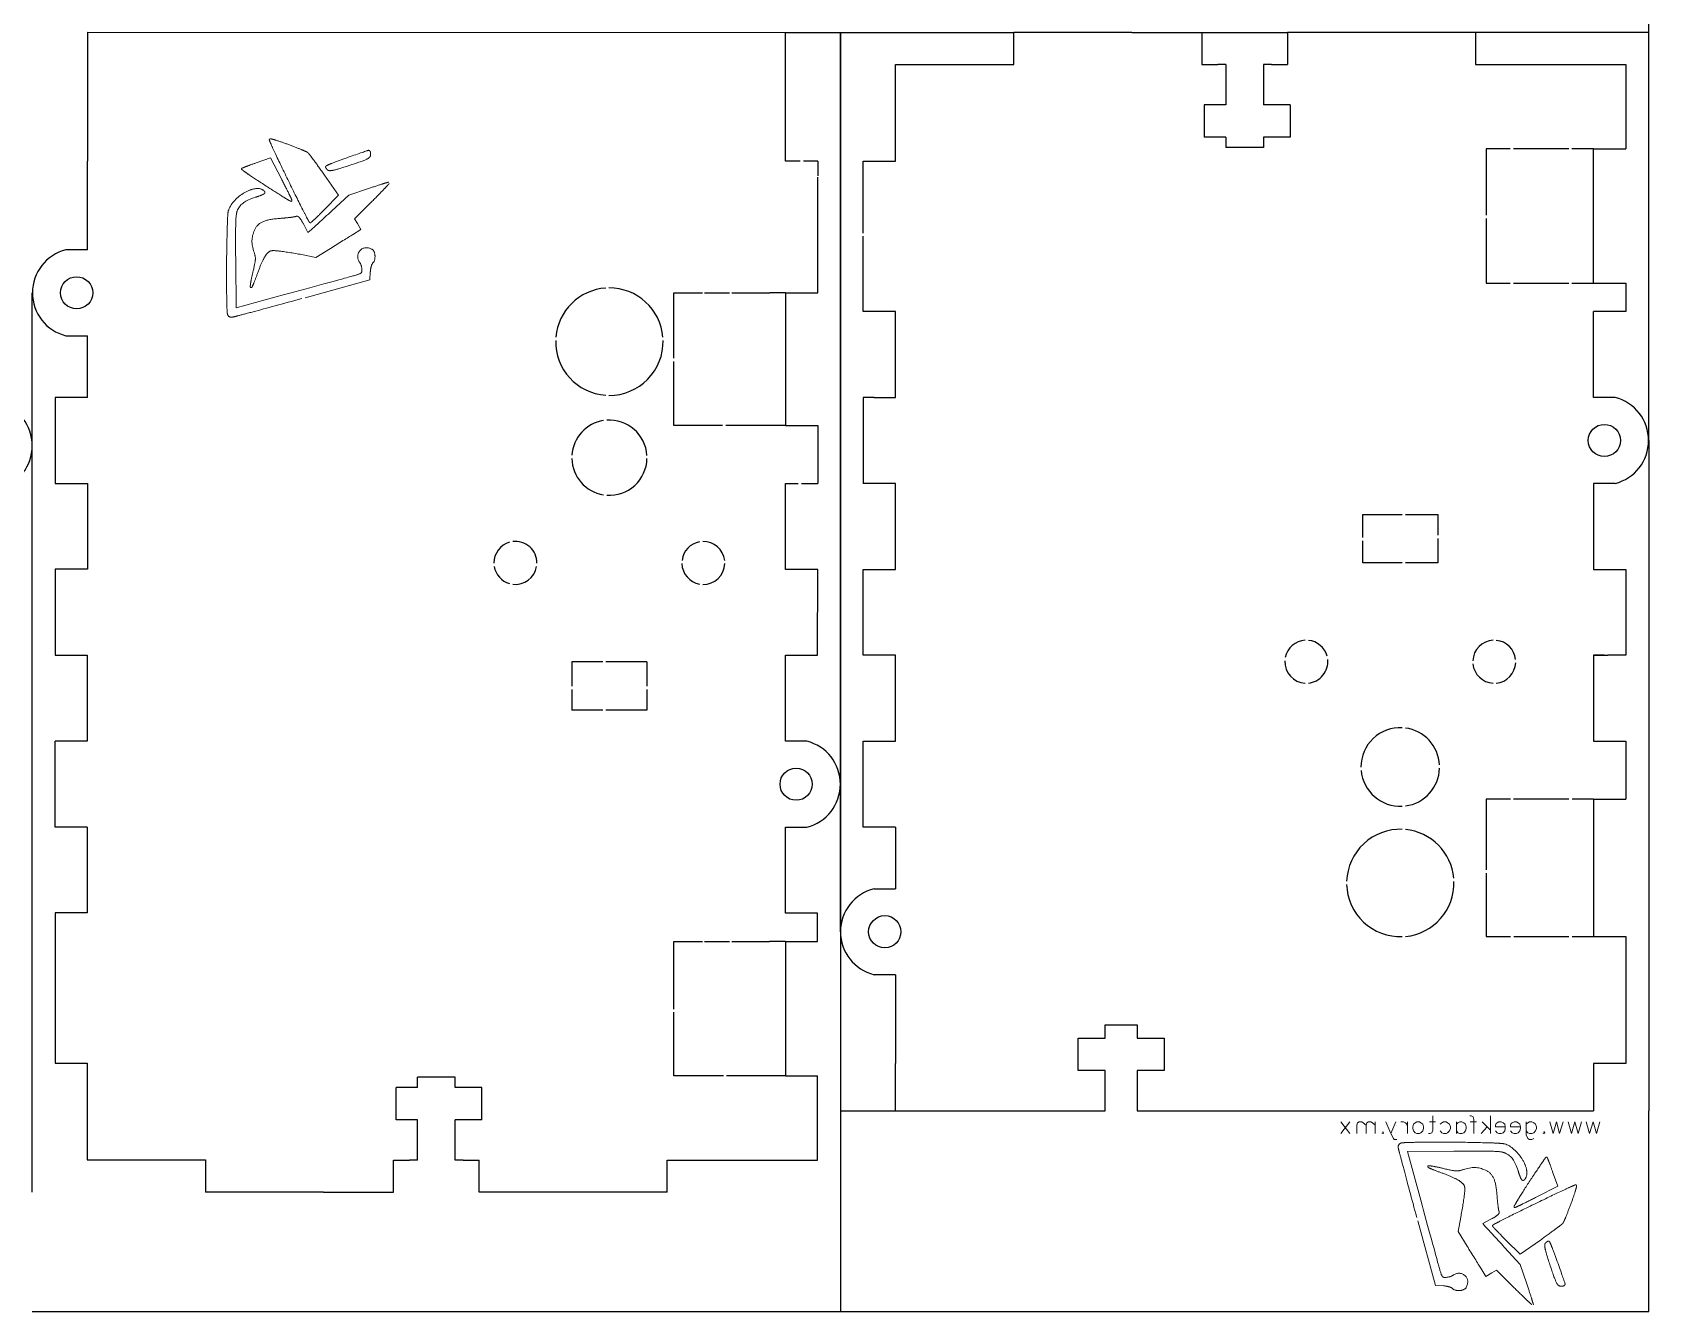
# Model space of a CAD drawing. Header units: centimetres. Extents: x 2205.7 to 2236.7, y 1451.5 to 1478.8.
# Drawn here: x 2221.62 to 2236.67, y 1451.47 to 1463.39 of the extents above; entities that cross this region are included whole.
import ezdxf

# ---------------------------------------------------------------- set-up
doc = ezdxf.new("R2010")
doc.units = ezdxf.units.CM
doc.linetypes.add('PHANTOM2', pattern=[1.25, 0.625, -0.125, 0.125, -0.125, 0.125, -0.125])
doc.layers.add('grabado-tenue', color=43, linetype='PHANTOM2', lineweight=0, true_color=0xc8b188)

msp = doc.modelspace()

# ---------------------------------------------------------------- linework, layer by layer
for p, q in [((2236.672, 1463.385), (2236.672, 1478.786)), ((2222.135, 1463.386), (2228.635, 1463.385)), ((2228.635, 1463.385), (2229.147, 1463.385)), ((2229.147, 1463.385), (2229.147, 1456.385)), ((2229.147, 1455.011), (2229.147, 1463.385)), ((2229.147, 1463.385), (2230.705, 1463.385)), ((2230.705, 1463.385), (2230.76, 1463.385)), ((2231.86, 1463.385), (2230.76, 1463.385)), ((2231.86, 1463.385), (2232.51, 1463.385)), ((2232.51, 1463.385), (2232.51, 1463.085)), ((2232.51, 1463.385), (2233.31, 1463.385)), ((2233.96, 1463.385), (2233.31, 1463.385)), ((2233.31, 1463.385), (2233.31, 1463.085)), ((2235.06, 1463.385), (2233.96, 1463.385)), ((2236.672, 1463.385), (2235.06, 1463.385)), ((2236.672, 1459.585), (2236.672, 1463.385)), ((2232.735, 1463.085), (2232.66, 1463.085)), ((2233.16, 1463.085), (2233.085, 1463.085)), ((2236.159, 1462.299), (2236.459, 1462.299)), ((2236.159, 1461.051), (2236.159, 1462.299)), ((2222.135, 1461.36), (2222.135, 1462.186)), ((2228.935, 1462.185), (2228.935, 1462.05)), ((2236.159, 1461.051), (2236.459, 1461.051)), ((2221.622, 1452.586), (2221.622, 1460.96)), ((2227.882, 1460.96), (2228.115, 1460.96)), ((2228.135, 1460.96), (2228.488, 1460.96)), ((2228.636, 1460.96), (2228.488, 1460.96)), ((2228.635, 1460.96), (2228.635, 1459.724)), ((2228.636, 1460.96), (2228.935, 1460.96)), ((2236.459, 1460.785), (2236.159, 1460.785)), ((2236.159, 1459.985), (2236.159, 1460.785)), ((2222.135, 1459.986), (2222.135, 1460.56)), ((2229.359, 1459.985), (2229.359, 1459.185)), ((2229.459, 1459.985), (2229.359, 1459.985)), ((2236.359, 1459.985), (2236.159, 1459.985)), ((2228.635, 1459.724), (2228.935, 1459.724)), ((2228.935, 1459.724), (2228.935, 1459.185)), ((2236.672, 1459.585), (2236.672, 1453.345)), ((2229.459, 1459.185), (2229.359, 1459.185)), ((2236.159, 1457.585), (2236.29, 1457.585)), ((2222.134, 1456.786), (2221.834, 1456.786)), ((2221.834, 1455.986), (2221.834, 1456.786)), ((2229.147, 1456.385), (2229.147, 1452.585)), ((2236.159, 1456.246), (2236.459, 1456.246)), ((2236.159, 1456.246), (2236.159, 1454.966)), ((2222.134, 1455.986), (2221.834, 1455.986)), ((2229.659, 1455.985), (2229.659, 1455.411)), ((2229.147, 1455.011), (2229.147, 1453.345)), ((2236.159, 1454.966), (2236.459, 1454.966)), ((2236.459, 1454.966), (2236.459, 1454.832)), ((2227.595, 1454.919), (2227.862, 1454.919)), ((2227.882, 1454.919), (2228.115, 1454.919)), ((2228.135, 1454.919), (2228.487, 1454.919)), ((2228.635, 1454.919), (2228.487, 1454.919)), ((2228.635, 1454.919), (2228.934, 1454.919)), ((2228.635, 1454.919), (2228.635, 1453.671)), ((2229.659, 1454.611), (2229.659, 1453.785)), ((2236.459, 1453.785), (2236.159, 1453.785)), ((2236.159, 1453.785), (2236.159, 1453.345)), ((2228.635, 1453.671), (2228.934, 1453.671)), ((2229.147, 1453.345), (2229.659, 1453.345)), ((2229.659, 1453.345), (2231.61, 1453.345)), ((2231.91, 1453.345), (2236.159, 1453.345)), ((2236.672, 1451.474), (2236.672, 1453.345)), ((2224.984, 1452.585), (2224.984, 1452.885)), ((2225.21, 1452.885), (2225.134, 1452.885)), ((2225.634, 1452.885), (2225.559, 1452.885)), ((2225.784, 1452.585), (2225.784, 1452.885)), ((2224.334, 1452.585), (2223.234, 1452.586)), ((2224.334, 1452.585), (2224.984, 1452.585)), ((2226.434, 1452.585), (2225.784, 1452.585)), ((2227.534, 1452.585), (2226.434, 1452.585)), ((2229.147, 1452.585), (2229.147, 1451.474)), ((2221.622, 1451.474), (2236.672, 1451.474))]:
    msp.add_line(p, q)
at = {"color": 7, "linetype": 'Continuous', "lineweight": 25}
for p, q in [((2222.135, 1463.386), (2222.135, 1462.186)), ((2228.635, 1462.185), (2228.635, 1463.385)), ((2230.76, 1463.085), (2230.76, 1463.385)), ((2235.06, 1463.385), (2235.06, 1463.085)), ((2229.659, 1462.185), (2229.66, 1463.085)), ((2229.66, 1463.085), (2230.76, 1463.085)), ((2232.51, 1463.085), (2232.66, 1463.085)), ((2232.735, 1463.085), (2232.735, 1462.71)), ((2233.085, 1463.085), (2233.085, 1462.71)), ((2233.16, 1463.085), (2233.31, 1463.085)), ((2235.06, 1463.085), (2236.46, 1463.085)), ((2236.46, 1463.085), (2236.459, 1462.299)), ((2232.534, 1462.71), (2232.534, 1462.41)), ((2232.735, 1462.71), (2232.534, 1462.71)), ((2233.334, 1462.71), (2233.085, 1462.71)), ((2233.334, 1462.71), (2233.334, 1462.41)), ((2232.735, 1462.41), (2232.534, 1462.41)), ((2232.735, 1462.41), (2232.735, 1462.312)), ((2233.334, 1462.41), (2233.085, 1462.41)), ((2233.085, 1462.41), (2233.085, 1462.312)), ((2233.085, 1462.312), (2232.735, 1462.312)), ((2235.159, 1462.299), (2235.159, 1461.683)), ((2235.383, 1462.299), (2235.159, 1462.299)), ((2235.927, 1462.299), (2235.413, 1462.299)), ((2236.159, 1462.299), (2235.957, 1462.299)), ((2228.772, 1462.185), (2228.635, 1462.185)), ((2228.935, 1462.185), (2228.802, 1462.185)), ((2228.935, 1460.96), (2228.935, 1462.037)), ((2229.359, 1462.185), (2229.659, 1462.185)), ((2229.359, 1461.516), (2229.359, 1462.185)), ((2235.159, 1461.653), (2235.159, 1461.051)), ((2229.359, 1460.785), (2229.359, 1461.486)), ((2222.135, 1461.36), (2221.935, 1461.36)), ((2235.159, 1461.051), (2235.383, 1461.051)), ((2235.413, 1461.051), (2235.927, 1461.051)), ((2235.957, 1461.051), (2236.159, 1461.051)), ((2236.459, 1461.051), (2236.459, 1460.785)), ((2229.659, 1460.785), (2229.359, 1460.785)), ((2229.659, 1459.985), (2229.659, 1460.785)), ((2221.935, 1460.56), (2222.135, 1460.56)), ((2222.135, 1459.986), (2221.835, 1459.986)), ((2221.835, 1459.986), (2221.835, 1459.186)), ((2229.459, 1459.985), (2229.659, 1459.985)), ((2228.635, 1459.724), (2228.079, 1459.724)), ((2221.835, 1459.186), (2222.135, 1459.186)), ((2222.135, 1459.186), (2222.135, 1458.386)), ((2228.635, 1459.185), (2228.754, 1459.185)), ((2228.635, 1458.385), (2228.635, 1459.185)), ((2228.784, 1459.185), (2228.935, 1459.185)), ((2229.659, 1459.185), (2229.459, 1459.185)), ((2229.659, 1458.385), (2229.659, 1459.185)), ((2236.159, 1459.185), (2236.159, 1458.385)), ((2236.359, 1459.185), (2236.159, 1459.185)), ((2221.835, 1458.386), (2221.834, 1457.586)), ((2222.135, 1458.386), (2221.835, 1458.386)), ((2228.935, 1458.385), (2228.635, 1458.385)), ((2228.934, 1457.585), (2228.935, 1458.385)), ((2229.359, 1458.385), (2229.659, 1458.385)), ((2229.359, 1457.585), (2229.359, 1458.385)), ((2236.159, 1458.385), (2236.459, 1458.385)), ((2236.459, 1458.385), (2236.459, 1457.585)), ((2221.834, 1457.586), (2222.134, 1457.586)), ((2222.134, 1457.586), (2222.134, 1456.786)), ((2228.634, 1457.585), (2228.934, 1457.585)), ((2228.634, 1456.785), (2228.634, 1457.585)), ((2229.659, 1457.585), (2229.359, 1457.585)), ((2229.659, 1456.785), (2229.659, 1457.585)), ((2236.26, 1457.585), (2236.159, 1457.585)), ((2236.159, 1457.585), (2236.159, 1456.785)), ((2236.459, 1457.585), (2236.29, 1457.585)), ((2228.834, 1456.785), (2228.634, 1456.785)), ((2229.359, 1456.785), (2229.659, 1456.785)), ((2229.359, 1455.985), (2229.359, 1456.785)), ((2236.159, 1456.785), (2236.459, 1456.785)), ((2236.459, 1456.785), (2236.459, 1456.246)), ((2235.384, 1456.246), (2235.16, 1456.246)), ((2235.929, 1456.246), (2235.414, 1456.246)), ((2236.159, 1456.246), (2235.959, 1456.246)), ((2222.134, 1455.986), (2222.134, 1455.186)), ((2228.634, 1455.185), (2228.634, 1455.985)), ((2228.634, 1455.985), (2228.834, 1455.985)), ((2229.659, 1455.985), (2229.359, 1455.985)), ((2229.459, 1455.411), (2229.659, 1455.411)), ((2222.134, 1455.186), (2221.834, 1455.186)), ((2221.834, 1455.186), (2221.834, 1453.786)), ((2228.934, 1455.185), (2228.634, 1455.185)), ((2228.934, 1454.919), (2228.934, 1455.185)), ((2235.16, 1454.966), (2235.385, 1454.966)), ((2235.415, 1454.966), (2235.929, 1454.966)), ((2235.959, 1454.966), (2236.159, 1454.966)), ((2227.595, 1454.291), (2227.595, 1454.919)), ((2236.459, 1454.832), (2236.459, 1453.785)), ((2229.659, 1454.611), (2229.459, 1454.611)), ((2227.595, 1453.671), (2227.595, 1454.261)), ((2231.61, 1454.02), (2231.61, 1454.145)), ((2231.61, 1454.145), (2231.91, 1454.145)), ((2231.91, 1454.145), (2231.91, 1454.02)), ((2231.36, 1453.72), (2231.36, 1454.02)), ((2231.36, 1454.02), (2231.61, 1454.02)), ((2231.91, 1454.02), (2232.16, 1454.02)), ((2232.16, 1454.02), (2232.16, 1453.72)), ((2221.834, 1453.786), (2222.134, 1453.786)), ((2222.134, 1453.786), (2222.134, 1452.886)), ((2229.659, 1453.345), (2229.659, 1453.785)), ((2225.559, 1453.658), (2225.21, 1453.658)), ((2225.21, 1453.56), (2225.21, 1453.658)), ((2225.559, 1453.56), (2225.559, 1453.658)), ((2228.057, 1453.671), (2227.595, 1453.671)), ((2228.635, 1453.671), (2228.087, 1453.671)), ((2228.934, 1452.885), (2228.934, 1453.671)), ((2231.61, 1453.72), (2231.36, 1453.72)), ((2231.61, 1453.345), (2231.61, 1453.72)), ((2232.16, 1453.72), (2231.91, 1453.72)), ((2231.91, 1453.72), (2231.91, 1453.345)), ((2225.21, 1453.56), (2225.009, 1453.56)), ((2225.009, 1453.26), (2225.009, 1453.56)), ((2225.809, 1453.56), (2225.559, 1453.56)), ((2225.809, 1453.26), (2225.809, 1453.56)), ((2225.21, 1453.26), (2225.009, 1453.26)), ((2225.21, 1452.885), (2225.21, 1453.26)), ((2225.559, 1452.885), (2225.559, 1453.26)), ((2225.809, 1453.26), (2225.559, 1453.26)), ((2222.134, 1452.886), (2223.234, 1452.886)), ((2223.234, 1452.886), (2223.234, 1452.586)), ((2224.984, 1452.885), (2225.134, 1452.885)), ((2225.634, 1452.885), (2225.784, 1452.885)), ((2227.534, 1452.885), (2228.934, 1452.885)), ((2227.534, 1452.585), (2227.534, 1452.885))]:
    msp.add_line(p, q, dxfattribs=at)
at = {"color": 1, "linetype": 'Continuous', "lineweight": 25}
for p, q in [((2227.595, 1460.35), (2227.596, 1460.96)), ((2227.595, 1459.724), (2227.595, 1460.32)), ((2228.049, 1459.724), (2227.595, 1459.724)), ((2234.009, 1458.682), (2234.009, 1458.895)), ((2234.009, 1458.895), (2234.377, 1458.895)), ((2234.407, 1458.895), (2234.709, 1458.895)), ((2234.709, 1458.895), (2234.709, 1458.702)), ((2234.009, 1458.445), (2234.009, 1458.652)), ((2234.709, 1458.672), (2234.709, 1458.445)), ((2234.377, 1458.445), (2234.009, 1458.445)), ((2234.709, 1458.445), (2234.407, 1458.445)), ((2226.644, 1457.525), (2226.644, 1457.297)), ((2226.933, 1457.525), (2226.644, 1457.525)), ((2227.344, 1457.525), (2226.963, 1457.525)), ((2227.344, 1457.525), (2227.344, 1457.297)), ((2226.644, 1457.267), (2226.644, 1457.075)), ((2227.344, 1457.267), (2227.344, 1457.075)), ((2226.933, 1457.075), (2226.644, 1457.075)), ((2227.344, 1457.075), (2226.963, 1457.075)), ((2235.16, 1456.246), (2235.16, 1455.587)), ((2235.16, 1455.557), (2235.16, 1454.966))]:
    msp.add_line(p, q, dxfattribs=at)
at = {"color": 1}
msp.add_line((2227.596, 1460.96), (2227.862, 1460.96), dxfattribs=at)
at = {"color": 7, "linetype": 'Continuous', "lineweight": 25}
for centre in [(2222.035, 1460.96), (2229.559, 1455.011)]:
    msp.add_circle(centre, 0.15, dxfattribs=at)
at = {"color": 1, "linetype": 'Continuous', "lineweight": 25}
for centre in [(2236.259, 1459.585), (2228.734, 1456.385)]:
    msp.add_circle(centre, 0.15, dxfattribs=at)
for centre, start, end in [((2222.035, 1460.96), 104.0286, 255.9562), ((2221.21, 1459.536), 284.0324, 75.9599), ((2236.259, 1459.585), 284.0322, 75.9597), ((2228.734, 1456.385), 284.0286, 75.9562), ((2229.559, 1455.011), 104.0322, 255.9597)]:
    msp.add_arc(centre, 0.412, start, end)
for centre, radius, start, end in [((2226.995, 1460.505), 0.5, 93.8603, 175.1777), ((2226.995, 1460.505), 0.5, 4.8071, 90.4196), ((2226.995, 1460.505), 0.5, 178.621, 266.1245), ((2226.995, 1460.505), 0.5, 269.5652, 1.3638), ((2226.995, 1459.425), 0.35, 98.9814, 176.4211), ((2226.995, 1459.425), 0.35, 3.5637, 94.0368), ((2226.995, 1459.425), 0.35, 181.3346, 261.0034), ((2226.995, 1459.425), 0.35, 265.948, 358.6502), ((2226.12, 1458.445), 0.2, 105.9545, 180.6329), ((2226.12, 1458.445), 0.2, 359.3519, 97.1732), ((2227.87, 1458.445), 0.2, 100.0893, 173.242), ((2227.87, 1458.445), 0.2, 6.7428, 91.4429), ((2227.87, 1458.445), 0.2, 181.8523, 259.8955), ((2227.87, 1458.445), 0.2, 268.5419, 358.1325), ((2226.12, 1458.445), 0.2, 189.2677, 254.0303), ((2226.12, 1458.445), 0.2, 262.8116, 350.7171), ((2233.484, 1457.525), 0.2, 93.0407, 168.5715), ((2233.484, 1457.525), 0.2, 14.6632, 84.4435), ((2235.234, 1457.525), 0.2, 93.1584, 177.3497), ((2235.234, 1457.525), 0.2, 5.885, 84.5606), ((2233.484, 1457.525), 0.2, 177.2732, 266.9853), ((2233.484, 1457.525), 0.2, 275.583, 5.961), ((2235.234, 1457.525), 0.2, 185.9498, 266.8675), ((2235.234, 1457.525), 0.2, 275.4659, 357.2844), ((2234.359, 1456.545), 0.366, 87.1636, 180.2218), ((2234.359, 1456.545), 0.366, 3.0128, 82.453), ((2234.359, 1456.545), 0.366, 184.9167, 272.8624), ((2234.359, 1456.545), 0.366, 277.5735, 358.3175), ((2234.359, 1455.465), 0.5, 87.8897, 178.0976), ((2234.359, 1455.465), 0.5, 5.1371, 84.4462), ((2234.359, 1455.465), 0.5, 181.5369, 272.1362), ((2234.359, 1455.465), 0.5, 275.5803, 1.6973)]:
    msp.add_arc(centre, radius, start, end, dxfattribs=at)
at = {"color": 7, "linetype": 'Continuous', "lineweight": 25}
for centre, start, end in [((2236.359, 1459.598), 75.51845615405341, 75.51845638101462), ((2229.459, 1455.011), 269.996, 269.996), ((2229.459, 1455.011), 89.99596856692514, 89.99596880218971)]:
    msp.add_arc(centre, 0.4, start, end, dxfattribs=at)
at = {"layer": 'grabado-tenue', "color": 2, "true_color": 0xf1eb1f}
for points in [[(2223.828, 1462.386), (2223.828, 1462.386)], [(2223.57, 1462.115), (2223.57, 1462.115)], [(2224.352, 1462.133), (2224.352, 1462.133)], [(2223.431, 1461.233), (2223.431, 1461.233)], [(2223.651, 1461.018), (2223.651, 1461.018)], [(2234.84, 1453.052), (2234.84, 1453.052)], [(2235.722, 1452.913), (2235.722, 1452.913)], [(2234.625, 1452.832), (2234.625, 1452.832)], [(2235.993, 1452.655), (2235.993, 1452.655)], [(2235.74, 1452.131), (2235.74, 1452.131)]]:
    msp.add_lwpolyline(points, close=True, dxfattribs=at)
for points in [[(2223.707, 1462.17), (2223.841, 1462.218), (2223.941, 1462.022)], [(2224.343, 1462.056), (2224.474, 1461.868), (2224.346, 1461.739)], [(2224.411, 1461.723), (2224.57, 1461.869), (2224.751, 1461.93)], [(2224.786, 1461.812), (2224.623, 1461.649), (2224.65, 1461.605), (2224.682, 1461.55), (2224.604, 1461.501)], [(2224.149, 1461.595), (2224.189, 1461.52), (2224.218, 1461.546)], [(2224.399, 1461.374), (2224.263, 1461.29), (2224.129, 1461.316)], [(2223.516, 1461.249), (2223.519, 1460.819), (2223.971, 1460.943)], [(2224.769, 1461.154), (2224.765, 1461.08), (2224.131, 1460.906)], [(2234.856, 1452.967), (2234.426, 1452.964), (2234.549, 1452.512)], [(2235.777, 1452.776), (2235.825, 1452.642), (2235.629, 1452.542)], [(2234.761, 1451.714), (2234.687, 1451.718), (2234.513, 1452.352)], [(2234.981, 1452.084), (2234.897, 1452.221), (2234.922, 1452.354)], [(2235.202, 1452.334), (2235.127, 1452.294), (2235.153, 1452.265)], [(2235.663, 1452.14), (2235.475, 1452.009), (2235.346, 1452.137)], [(2235.33, 1452.072), (2235.476, 1451.913), (2235.537, 1451.732)], [(2235.419, 1451.697), (2235.256, 1451.86), (2235.211, 1451.834), (2235.156, 1451.801), (2235.108, 1451.879)]]:
    msp.add_lwpolyline(points, dxfattribs=at)
at = {"layer": 'grabado-tenue', "color": 2, "lineweight": 0, "true_color": 0xf1eb1f}
for points in [[(2233.89, 1453.134), (2233.806, 1453.241)], [(2233.806, 1453.134), (2233.89, 1453.241)], [(2234.04, 1453.211), (2234.014, 1453.233), (2234.002, 1453.241), (2233.976, 1453.241), (2233.961, 1453.233), (2233.953, 1453.211), (2233.953, 1453.134)], [(2234.126, 1453.211), (2234.101, 1453.233), (2234.086, 1453.241), (2234.063, 1453.241), (2234.047, 1453.233), (2234.04, 1453.211), (2234.04, 1453.134)], [(2234.126, 1453.134), (2234.126, 1453.241)], [(2234.319, 1453.241), (2234.271, 1453.134), (2234.225, 1453.241)], [(2234.426, 1453.195), (2234.421, 1453.218), (2234.406, 1453.233), (2234.388, 1453.241), (2234.365, 1453.241)], [(2234.426, 1453.134), (2234.426, 1453.241)], [(2234.663, 1453.297), (2234.663, 1453.165), (2234.652, 1453.139), (2234.637, 1453.134), (2234.622, 1453.134)], [(2234.686, 1453.241), (2234.632, 1453.241)], [(2234.731, 1453.218), (2234.747, 1453.233), (2234.762, 1453.241), (2234.787, 1453.241), (2234.8, 1453.233), (2234.818, 1453.218), (2234.825, 1453.195), (2234.825, 1453.18), (2234.818, 1453.157), (2234.8, 1453.139), (2234.787, 1453.134), (2234.762, 1453.134), (2234.747, 1453.139), (2234.731, 1453.157)], [(2234.881, 1453.241), (2234.881, 1453.134)], [(2234.881, 1453.218), (2234.894, 1453.233), (2234.912, 1453.241), (2234.932, 1453.241), (2234.95, 1453.233), (2234.965, 1453.218), (2234.973, 1453.195), (2234.973, 1453.18), (2234.965, 1453.157), (2234.95, 1453.139), (2234.932, 1453.134), (2234.912, 1453.134), (2234.894, 1453.139), (2234.881, 1453.157)], [(2235.006, 1453.297), (2235.019, 1453.297), (2235.036, 1453.289), (2235.044, 1453.264), (2235.044, 1453.134)], [(2235.067, 1453.241), (2235.011, 1453.241)], [(2235.169, 1453.195), (2235.113, 1453.134)], [(2235.12, 1453.241), (2235.199, 1453.165)], [(2235.199, 1453.134), (2235.199, 1453.297)], [(2235.336, 1453.195), (2235.245, 1453.195), (2235.245, 1453.211), (2235.252, 1453.226), (2235.26, 1453.233), (2235.275, 1453.241), (2235.298, 1453.241), (2235.316, 1453.233), (2235.331, 1453.218), (2235.336, 1453.195), (2235.336, 1453.18), (2235.331, 1453.157), (2235.316, 1453.139), (2235.298, 1453.134), (2235.275, 1453.134), (2235.26, 1453.139), (2235.245, 1453.157)], [(2235.479, 1453.195), (2235.385, 1453.195), (2235.385, 1453.211), (2235.392, 1453.226), (2235.4, 1453.233), (2235.418, 1453.241), (2235.441, 1453.241), (2235.456, 1453.233), (2235.471, 1453.218), (2235.479, 1453.195), (2235.479, 1453.18), (2235.471, 1453.157), (2235.456, 1453.139), (2235.441, 1453.134), (2235.418, 1453.134), (2235.4, 1453.139), (2235.385, 1453.157)], [(2235.532, 1453.241), (2235.532, 1453.117), (2235.542, 1453.094), (2235.547, 1453.086), (2235.563, 1453.078), (2235.585, 1453.078), (2235.603, 1453.086)], [(2235.532, 1453.218), (2235.547, 1453.233), (2235.563, 1453.241), (2235.585, 1453.241), (2235.603, 1453.233), (2235.618, 1453.218), (2235.626, 1453.195), (2235.626, 1453.18), (2235.618, 1453.157), (2235.603, 1453.139), (2235.585, 1453.134), (2235.563, 1453.134), (2235.547, 1453.139), (2235.532, 1453.157)], [(2235.875, 1453.241), (2235.842, 1453.134), (2235.812, 1453.241), (2235.781, 1453.134), (2235.751, 1453.241)], [(2236.045, 1453.241), (2236.015, 1453.134), (2235.984, 1453.241), (2235.954, 1453.134), (2235.921, 1453.241)], [(2236.216, 1453.241), (2236.185, 1453.134), (2236.155, 1453.241), (2236.122, 1453.134), (2236.091, 1453.241)], [(2234.195, 1453.15), (2234.203, 1453.139), (2234.195, 1453.134), (2234.187, 1453.139)], [(2234.271, 1453.134), (2234.297, 1453.086), (2234.302, 1453.078), (2234.327, 1453.078)], [(2235.697, 1453.15), (2235.705, 1453.139), (2235.697, 1453.134), (2235.687, 1453.139)]]:
    msp.add_lwpolyline(points, dxfattribs=at)
msp.add_lwpolyline([(2234.538, 1453.241), (2234.551, 1453.233), (2234.569, 1453.218), (2234.576, 1453.195), (2234.576, 1453.18), (2234.569, 1453.157), (2234.551, 1453.139), (2234.538, 1453.134), (2234.513, 1453.134), (2234.497, 1453.139), (2234.482, 1453.157), (2234.475, 1453.18), (2234.475, 1453.195), (2234.482, 1453.218), (2234.497, 1453.233), (2234.513, 1453.241), (2234.538, 1453.241)], close=True, dxfattribs=at)
at = {"layer": 'grabado-tenue', "color": 2, "true_color": 0xf1eb1f}
for points in [[(2223.828, 1462.386), (2223.828, 1462.386), (2223.829, 1462.388), (2223.829, 1462.388)], [(2223.828, 1462.384), (2223.828, 1462.384), (2223.828, 1462.386), (2223.828, 1462.386)], [(2223.829, 1462.381), (2223.829, 1462.382), (2223.829, 1462.383), (2223.828, 1462.384)], [(2223.829, 1462.388), (2223.829, 1462.388), (2223.83, 1462.39), (2223.83, 1462.391)], [(2223.832, 1462.374), (2223.831, 1462.377), (2223.83, 1462.379), (2223.829, 1462.381)], [(2223.83, 1462.391), (2223.831, 1462.391), (2223.832, 1462.392), (2223.832, 1462.392)], [(2223.832, 1462.392), (2223.833, 1462.392), (2223.833, 1462.392), (2223.834, 1462.393)], [(2223.843, 1462.348), (2223.838, 1462.359), (2223.834, 1462.368), (2223.832, 1462.374)], [(2223.834, 1462.393), (2223.835, 1462.393), (2223.836, 1462.393), (2223.837, 1462.393)], [(2223.837, 1462.393), (2223.838, 1462.393), (2223.84, 1462.393), (2223.841, 1462.393)], [(2223.841, 1462.393), (2223.845, 1462.393), (2223.849, 1462.392), (2223.854, 1462.391)], [(2223.883, 1462.26), (2223.866, 1462.296), (2223.852, 1462.326), (2223.843, 1462.348)], [(2223.854, 1462.391), (2223.864, 1462.389), (2223.877, 1462.385), (2223.893, 1462.38)], [(2223.893, 1462.38), (2223.925, 1462.37), (2223.967, 1462.355), (2224.008, 1462.34)], [(2224.008, 1462.34), (2224.05, 1462.325), (2224.092, 1462.308), (2224.126, 1462.294)], [(2224.01, 1461.996), (2223.963, 1462.092), (2223.917, 1462.188), (2223.883, 1462.26)], [(2224.126, 1462.294), (2224.142, 1462.287), (2224.157, 1462.281), (2224.168, 1462.276)], [(2224.168, 1462.276), (2224.179, 1462.271), (2224.186, 1462.267), (2224.19, 1462.262)], [(2224.19, 1462.262), (2224.194, 1462.258), (2224.201, 1462.251), (2224.21, 1462.238)], [(2224.21, 1462.238), (2224.22, 1462.226), (2224.231, 1462.21), (2224.245, 1462.192)], [(2224.245, 1462.192), (2224.273, 1462.154), (2224.307, 1462.106), (2224.343, 1462.056)], [(2224.411, 1462.165), (2224.445, 1462.179), (2224.492, 1462.197), (2224.543, 1462.215)], [(2224.543, 1462.215), (2224.645, 1462.25), (2224.737, 1462.282), (2224.746, 1462.285)], [(2224.741, 1462.206), (2224.715, 1462.193), (2224.669, 1462.177), (2224.582, 1462.149)], [(2224.766, 1462.227), (2224.762, 1462.22), (2224.753, 1462.213), (2224.741, 1462.206)], [(2224.746, 1462.285), (2224.75, 1462.287), (2224.754, 1462.287), (2224.758, 1462.286)], [(2224.758, 1462.286), (2224.762, 1462.284), (2224.765, 1462.281), (2224.767, 1462.278)], [(2224.772, 1462.251), (2224.772, 1462.243), (2224.771, 1462.235), (2224.766, 1462.227)], [(2224.767, 1462.278), (2224.771, 1462.271), (2224.772, 1462.262), (2224.772, 1462.251)], [(2223.57, 1462.115), (2223.57, 1462.115), (2223.572, 1462.118), (2223.572, 1462.119)], [(2223.57, 1462.112), (2223.57, 1462.112), (2223.57, 1462.115), (2223.57, 1462.115)], [(2223.571, 1462.111), (2223.571, 1462.111), (2223.57, 1462.112), (2223.57, 1462.112)], [(2223.571, 1462.11), (2223.571, 1462.11), (2223.571, 1462.111), (2223.571, 1462.111)], [(2223.573, 1462.108), (2223.572, 1462.108), (2223.572, 1462.109), (2223.571, 1462.11)], [(2223.572, 1462.119), (2223.572, 1462.119), (2223.573, 1462.119), (2223.573, 1462.12)], [(2223.573, 1462.12), (2223.573, 1462.12), (2223.573, 1462.12), (2223.574, 1462.12)], [(2223.577, 1462.105), (2223.575, 1462.106), (2223.574, 1462.107), (2223.573, 1462.108)], [(2223.574, 1462.12), (2223.574, 1462.12), (2223.575, 1462.12), (2223.575, 1462.121)], [(2223.575, 1462.121), (2223.576, 1462.121), (2223.577, 1462.121), (2223.578, 1462.122)], [(2223.589, 1462.095), (2223.584, 1462.099), (2223.58, 1462.102), (2223.577, 1462.105)], [(2223.578, 1462.122), (2223.58, 1462.123), (2223.583, 1462.124), (2223.586, 1462.125)], [(2223.586, 1462.125), (2223.593, 1462.128), (2223.603, 1462.132), (2223.615, 1462.137)], [(2223.638, 1462.061), (2223.617, 1462.075), (2223.601, 1462.087), (2223.589, 1462.095)], [(2223.615, 1462.137), (2223.639, 1462.146), (2223.672, 1462.158), (2223.707, 1462.17)], [(2223.8, 1461.954), (2223.736, 1461.995), (2223.679, 1462.033), (2223.638, 1462.061)], [(2224.352, 1462.133), (2224.352, 1462.133), (2224.353, 1462.136), (2224.353, 1462.136)], [(2224.359, 1462.117), (2224.355, 1462.123), (2224.352, 1462.127), (2224.352, 1462.133)], [(2224.353, 1462.136), (2224.353, 1462.136), (2224.354, 1462.137), (2224.354, 1462.137)], [(2224.354, 1462.137), (2224.355, 1462.138), (2224.355, 1462.139), (2224.356, 1462.139)], [(2224.356, 1462.139), (2224.357, 1462.14), (2224.358, 1462.141), (2224.359, 1462.142)], [(2224.359, 1462.142), (2224.362, 1462.144), (2224.366, 1462.146), (2224.371, 1462.148)], [(2224.373, 1462.103), (2224.367, 1462.107), (2224.363, 1462.112), (2224.359, 1462.117)], [(2224.371, 1462.148), (2224.38, 1462.153), (2224.394, 1462.159), (2224.411, 1462.165)], [(2224.395, 1462.097), (2224.386, 1462.097), (2224.378, 1462.098), (2224.373, 1462.103)], [(2224.433, 1462.103), (2224.417, 1462.099), (2224.405, 1462.098), (2224.395, 1462.097)], [(2224.582, 1462.149), (2224.513, 1462.125), (2224.465, 1462.11), (2224.433, 1462.103)], [(2223.584, 1461.884), (2223.615, 1461.904), (2223.648, 1461.919), (2223.679, 1461.926)], [(2223.679, 1461.926), (2223.71, 1461.934), (2223.739, 1461.934), (2223.761, 1461.922)], [(2223.761, 1461.922), (2223.772, 1461.916), (2223.779, 1461.912), (2223.784, 1461.905)], [(2223.788, 1461.894), (2223.787, 1461.89), (2223.785, 1461.886), (2223.782, 1461.884)], [(2223.784, 1461.905), (2223.786, 1461.902), (2223.788, 1461.899), (2223.788, 1461.894)], [(2223.963, 1461.85), (2223.921, 1461.876), (2223.863, 1461.912), (2223.8, 1461.954)], [(2223.941, 1462.022), (2223.968, 1461.97), (2223.993, 1461.921), (2224.01, 1461.885)], [(2224.14, 1461.734), (2224.103, 1461.806), (2224.056, 1461.901), (2224.01, 1461.996)], [(2224.751, 1461.93), (2224.801, 1461.947), (2224.847, 1461.962), (2224.881, 1461.973)], [(2224.902, 1461.93), (2224.873, 1461.9), (2224.832, 1461.858), (2224.786, 1461.812)], [(2224.881, 1461.973), (2224.898, 1461.978), (2224.912, 1461.983), (2224.922, 1461.986)], [(2224.935, 1461.966), (2224.928, 1461.958), (2224.916, 1461.946), (2224.902, 1461.93)], [(2224.922, 1461.986), (2224.927, 1461.987), (2224.931, 1461.989), (2224.934, 1461.989)], [(2224.934, 1461.989), (2224.935, 1461.99), (2224.936, 1461.99), (2224.937, 1461.99)], [(2224.944, 1461.977), (2224.942, 1461.974), (2224.939, 1461.971), (2224.935, 1461.966)], [(2224.937, 1461.99), (2224.938, 1461.991), (2224.939, 1461.991), (2224.939, 1461.991)], [(2224.939, 1461.991), (2224.939, 1461.991), (2224.941, 1461.991), (2224.941, 1461.991)], [(2224.941, 1461.991), (2224.941, 1461.991), (2224.943, 1461.99), (2224.943, 1461.99)], [(2223.447, 1461.722), (2223.464, 1461.783), (2223.521, 1461.843), (2223.584, 1461.884)], [(2223.698, 1461.849), (2223.602, 1461.818), (2223.561, 1461.788), (2223.534, 1461.732)], [(2223.753, 1461.868), (2223.74, 1461.863), (2223.721, 1461.856), (2223.698, 1461.849)], [(2223.782, 1461.884), (2223.776, 1461.878), (2223.767, 1461.874), (2223.753, 1461.868)], [(2224.012, 1461.821), (2224, 1461.827), (2223.983, 1461.837), (2223.963, 1461.85)], [(2224.01, 1461.885), (2224.019, 1461.866), (2224.027, 1461.851), (2224.032, 1461.84)], [(2224.026, 1461.813), (2224.023, 1461.815), (2224.018, 1461.818), (2224.012, 1461.821)], [(2224.031, 1461.812), (2224.029, 1461.812), (2224.028, 1461.813), (2224.026, 1461.813)], [(2224.032, 1461.812), (2224.031, 1461.812), (2224.031, 1461.812), (2224.031, 1461.812)], [(2224.032, 1461.84), (2224.034, 1461.835), (2224.036, 1461.831), (2224.037, 1461.827)], [(2224.033, 1461.811), (2224.033, 1461.811), (2224.032, 1461.812), (2224.032, 1461.812)], [(2224.034, 1461.812), (2224.034, 1461.812), (2224.033, 1461.811), (2224.033, 1461.811)], [(2224.036, 1461.812), (2224.036, 1461.812), (2224.034, 1461.812), (2224.034, 1461.812)], [(2224.038, 1461.814), (2224.038, 1461.814), (2224.036, 1461.812), (2224.036, 1461.812)], [(2224.037, 1461.827), (2224.038, 1461.826), (2224.039, 1461.824), (2224.039, 1461.823)], [(2224.04, 1461.817), (2224.04, 1461.817), (2224.038, 1461.814), (2224.038, 1461.814)], [(2224.039, 1461.823), (2224.039, 1461.822), (2224.04, 1461.822), (2224.04, 1461.821)], [(2224.04, 1461.821), (2224.04, 1461.821), (2224.04, 1461.819), (2224.04, 1461.819)], [(2224.04, 1461.819), (2224.04, 1461.819), (2224.04, 1461.817), (2224.04, 1461.817)], [(2224.346, 1461.739), (2224.312, 1461.704), (2224.28, 1461.673), (2224.256, 1461.65)], [(2223.437, 1461.552), (2223.438, 1461.596), (2223.44, 1461.635), (2223.441, 1461.664)], [(2223.441, 1461.664), (2223.443, 1461.693), (2223.444, 1461.713), (2223.447, 1461.722)], [(2223.517, 1461.62), (2223.514, 1461.552), (2223.514, 1461.441), (2223.516, 1461.249)], [(2223.534, 1461.732), (2223.525, 1461.713), (2223.519, 1461.688), (2223.517, 1461.62)], [(2223.698, 1461.557), (2223.713, 1461.587), (2223.738, 1461.61), (2223.776, 1461.625)], [(2223.776, 1461.625), (2223.813, 1461.64), (2223.863, 1461.649), (2223.932, 1461.653)], [(2223.932, 1461.653), (2223.965, 1461.656), (2223.998, 1461.659), (2224.024, 1461.662)], [(2224.024, 1461.662), (2224.037, 1461.664), (2224.049, 1461.665), (2224.057, 1461.667)], [(2224.057, 1461.667), (2224.066, 1461.668), (2224.073, 1461.67), (2224.074, 1461.671)], [(2224.074, 1461.671), (2224.08, 1461.673), (2224.086, 1461.674), (2224.092, 1461.672)], [(2224.092, 1461.672), (2224.098, 1461.67), (2224.103, 1461.666), (2224.109, 1461.66)], [(2224.109, 1461.66), (2224.12, 1461.648), (2224.132, 1461.628), (2224.149, 1461.595)], [(2224.184, 1461.648), (2224.173, 1461.669), (2224.158, 1461.699), (2224.14, 1461.734)], [(2224.198, 1461.624), (2224.194, 1461.629), (2224.19, 1461.638), (2224.184, 1461.648)], [(2224.202, 1461.617), (2224.201, 1461.618), (2224.199, 1461.621), (2224.198, 1461.624)], [(2224.204, 1461.615), (2224.203, 1461.615), (2224.203, 1461.616), (2224.202, 1461.617)], [(2224.205, 1461.613), (2224.205, 1461.613), (2224.204, 1461.614), (2224.204, 1461.615)], [(2224.206, 1461.612), (2224.206, 1461.612), (2224.205, 1461.613), (2224.205, 1461.613)], [(2224.209, 1461.612), (2224.209, 1461.612), (2224.206, 1461.612), (2224.206, 1461.612)], [(2224.211, 1461.612), (2224.211, 1461.612), (2224.209, 1461.612), (2224.209, 1461.612)], [(2224.213, 1461.613), (2224.212, 1461.612), (2224.211, 1461.612), (2224.211, 1461.612)], [(2224.214, 1461.613), (2224.214, 1461.613), (2224.213, 1461.613), (2224.213, 1461.613)], [(2224.218, 1461.616), (2224.217, 1461.615), (2224.215, 1461.614), (2224.214, 1461.613)], [(2224.218, 1461.546), (2224.237, 1461.563), (2224.324, 1461.643), (2224.411, 1461.723)], [(2224.227, 1461.623), (2224.223, 1461.62), (2224.22, 1461.617), (2224.218, 1461.616)], [(2224.256, 1461.65), (2224.244, 1461.639), (2224.234, 1461.63), (2224.227, 1461.623)], [(2223.431, 1461.233), (2223.432, 1461.347), (2223.434, 1461.462), (2223.437, 1461.552)], [(2223.683, 1461.352), (2223.658, 1461.431), (2223.662, 1461.487), (2223.698, 1461.557)], [(2224.604, 1461.501), (2224.565, 1461.477), (2224.472, 1461.42), (2224.399, 1461.374)], [(2223.699, 1461.273), (2223.7, 1461.298), (2223.694, 1461.317), (2223.683, 1461.352)], [(2223.807, 1461.323), (2223.797, 1461.314), (2223.783, 1461.291), (2223.768, 1461.26)], [(2223.846, 1461.351), (2223.832, 1461.348), (2223.823, 1461.34), (2223.807, 1461.323)], [(2223.918, 1461.349), (2223.88, 1461.353), (2223.86, 1461.354), (2223.846, 1461.351)], [(2224.129, 1461.316), (2224.058, 1461.329), (2223.962, 1461.344), (2223.918, 1461.349)], [(2224.671, 1461.241), (2224.644, 1461.278), (2224.645, 1461.322), (2224.674, 1461.354)], [(2224.674, 1461.354), (2224.702, 1461.384), (2224.742, 1461.388), (2224.783, 1461.367)], [(2224.783, 1461.367), (2224.803, 1461.356), (2224.812, 1461.33), (2224.813, 1461.304)], [(2224.813, 1461.304), (2224.814, 1461.277), (2224.808, 1461.249), (2224.791, 1461.235)], [(2223.432, 1460.918), (2223.431, 1461.006), (2223.431, 1461.119), (2223.431, 1461.233)], [(2223.656, 1461.058), (2223.661, 1461.083), (2223.667, 1461.116), (2223.676, 1461.152)], [(2223.676, 1461.152), (2223.69, 1461.215), (2223.698, 1461.248), (2223.699, 1461.273)], [(2223.722, 1461.148), (2223.708, 1461.109), (2223.694, 1461.074), (2223.684, 1461.049)], [(2223.768, 1461.26), (2223.753, 1461.23), (2223.737, 1461.191), (2223.722, 1461.148)], [(2224.564, 1461.105), (2224.63, 1461.123), (2224.663, 1461.132), (2224.677, 1461.141)], [(2224.691, 1461.176), (2224.69, 1461.198), (2224.681, 1461.229), (2224.671, 1461.241)], [(2224.677, 1461.141), (2224.685, 1461.145), (2224.687, 1461.149), (2224.689, 1461.154)], [(2224.689, 1461.154), (2224.691, 1461.159), (2224.691, 1461.166), (2224.691, 1461.176)], [(2224.778, 1461.207), (2224.774, 1461.192), (2224.771, 1461.173), (2224.769, 1461.154)], [(2224.791, 1461.235), (2224.788, 1461.232), (2224.782, 1461.221), (2224.778, 1461.207)], [(2223.651, 1461.018), (2223.651, 1461.021), (2223.651, 1461.024), (2223.652, 1461.028)], [(2223.652, 1461.015), (2223.651, 1461.016), (2223.651, 1461.017), (2223.651, 1461.018)], [(2223.652, 1461.028), (2223.653, 1461.035), (2223.654, 1461.046), (2223.656, 1461.058)], [(2223.652, 1461.013), (2223.652, 1461.013), (2223.652, 1461.014), (2223.652, 1461.015)], [(2223.653, 1461.011), (2223.652, 1461.011), (2223.652, 1461.012), (2223.652, 1461.013)], [(2223.654, 1461.01), (2223.654, 1461.01), (2223.653, 1461.011), (2223.653, 1461.011)], [(2223.657, 1461.008), (2223.656, 1461.008), (2223.654, 1461.01), (2223.654, 1461.01)], [(2223.66, 1461.008), (2223.66, 1461.008), (2223.657, 1461.008), (2223.657, 1461.008)], [(2223.662, 1461.008), (2223.662, 1461.008), (2223.66, 1461.008), (2223.66, 1461.008)], [(2223.664, 1461.009), (2223.663, 1461.009), (2223.662, 1461.008), (2223.662, 1461.008)], [(2223.666, 1461.012), (2223.666, 1461.011), (2223.665, 1461.01), (2223.664, 1461.009)], [(2223.671, 1461.02), (2223.669, 1461.017), (2223.668, 1461.014), (2223.666, 1461.012)], [(2223.684, 1461.049), (2223.679, 1461.037), (2223.674, 1461.027), (2223.671, 1461.02)], [(2223.971, 1460.943), (2224.225, 1461.012), (2224.491, 1461.085), (2224.564, 1461.105)], [(2223.435, 1460.809), (2223.434, 1460.837), (2223.433, 1460.875), (2223.432, 1460.918)], [(2224.131, 1460.906), (2223.958, 1460.859), (2223.798, 1460.815), (2223.679, 1460.784)], [(2223.437, 1460.776), (2223.436, 1460.784), (2223.435, 1460.796), (2223.435, 1460.809)], [(2223.44, 1460.757), (2223.438, 1460.762), (2223.438, 1460.767), (2223.437, 1460.776)], [(2223.477, 1460.732), (2223.461, 1460.732), (2223.446, 1460.742), (2223.44, 1460.757)], [(2223.484, 1460.733), (2223.481, 1460.733), (2223.48, 1460.732), (2223.477, 1460.732)], [(2223.496, 1460.736), (2223.491, 1460.735), (2223.487, 1460.734), (2223.484, 1460.733)], [(2223.537, 1460.746), (2223.52, 1460.742), (2223.506, 1460.738), (2223.496, 1460.736)], [(2223.679, 1460.784), (2223.62, 1460.768), (2223.572, 1460.755), (2223.537, 1460.746)], [(2234.339, 1453.006), (2234.338, 1453.022), (2234.349, 1453.037), (2234.364, 1453.043)], [(2234.364, 1453.043), (2234.368, 1453.045), (2234.374, 1453.045), (2234.382, 1453.046)], [(2234.382, 1453.046), (2234.391, 1453.047), (2234.402, 1453.048), (2234.416, 1453.048)], [(2234.416, 1453.048), (2234.444, 1453.05), (2234.481, 1453.05), (2234.525, 1453.051)], [(2234.525, 1453.051), (2234.613, 1453.052), (2234.726, 1453.053), (2234.84, 1453.052)], [(2234.84, 1453.052), (2234.954, 1453.051), (2235.069, 1453.049), (2235.158, 1453.046)], [(2235.158, 1453.046), (2235.203, 1453.045), (2235.242, 1453.044), (2235.271, 1453.042)], [(2235.271, 1453.042), (2235.3, 1453.04), (2235.319, 1453.039), (2235.329, 1453.036)], [(2235.329, 1453.036), (2235.39, 1453.019), (2235.45, 1452.962), (2235.49, 1452.899)], [(2234.34, 1452.999), (2234.339, 1453.002), (2234.339, 1453.004), (2234.339, 1453.006)], [(2234.343, 1452.987), (2234.342, 1452.992), (2234.341, 1452.996), (2234.34, 1452.999)], [(2234.353, 1452.946), (2234.349, 1452.964), (2234.345, 1452.977), (2234.343, 1452.987)], [(2234.391, 1452.804), (2234.375, 1452.863), (2234.362, 1452.912), (2234.353, 1452.946)], [(2235.227, 1452.967), (2235.159, 1452.969), (2235.048, 1452.969), (2234.856, 1452.967)], [(2235.339, 1452.949), (2235.319, 1452.959), (2235.295, 1452.964), (2235.227, 1452.967)], [(2235.456, 1452.786), (2235.425, 1452.881), (2235.395, 1452.923), (2235.339, 1452.949)], [(2235.49, 1452.899), (2235.511, 1452.868), (2235.526, 1452.835), (2235.533, 1452.804)], [(2235.668, 1452.845), (2235.682, 1452.866), (2235.693, 1452.882), (2235.702, 1452.894)], [(2235.702, 1452.894), (2235.706, 1452.899), (2235.709, 1452.904), (2235.711, 1452.907)], [(2235.711, 1452.907), (2235.713, 1452.908), (2235.714, 1452.909), (2235.715, 1452.91)], [(2235.715, 1452.91), (2235.715, 1452.911), (2235.716, 1452.911), (2235.717, 1452.912)], [(2235.717, 1452.912), (2235.717, 1452.912), (2235.717, 1452.912), (2235.718, 1452.912)], [(2235.718, 1452.912), (2235.718, 1452.912), (2235.719, 1452.913), (2235.719, 1452.913)], [(2235.719, 1452.913), (2235.719, 1452.913), (2235.722, 1452.913), (2235.722, 1452.913)], [(2235.722, 1452.913), (2235.722, 1452.913), (2235.725, 1452.911), (2235.725, 1452.911)], [(2235.725, 1452.911), (2235.725, 1452.911), (2235.726, 1452.911), (2235.726, 1452.91)], [(2235.726, 1452.91), (2235.726, 1452.91), (2235.727, 1452.91), (2235.727, 1452.91)], [(2235.727, 1452.91), (2235.727, 1452.909), (2235.727, 1452.909), (2235.727, 1452.908)], [(2235.727, 1452.908), (2235.728, 1452.907), (2235.728, 1452.907), (2235.729, 1452.906)], [(2235.729, 1452.906), (2235.73, 1452.903), (2235.731, 1452.901), (2235.732, 1452.897)], [(2235.732, 1452.897), (2235.735, 1452.89), (2235.739, 1452.88), (2235.743, 1452.868)], [(2235.743, 1452.868), (2235.753, 1452.844), (2235.765, 1452.811), (2235.777, 1452.776)], [(2234.513, 1452.352), (2234.465, 1452.526), (2234.422, 1452.686), (2234.391, 1452.804)], [(2234.614, 1452.823), (2234.614, 1452.823), (2234.615, 1452.827), (2234.615, 1452.827)], [(2234.615, 1452.821), (2234.615, 1452.821), (2234.614, 1452.823), (2234.614, 1452.823)], [(2234.615, 1452.827), (2234.615, 1452.827), (2234.616, 1452.829), (2234.616, 1452.829)], [(2234.616, 1452.82), (2234.616, 1452.82), (2234.615, 1452.821), (2234.615, 1452.821)], [(2234.616, 1452.829), (2234.616, 1452.829), (2234.618, 1452.831), (2234.618, 1452.831)], [(2234.619, 1452.817), (2234.618, 1452.818), (2234.617, 1452.818), (2234.616, 1452.82)], [(2234.618, 1452.831), (2234.618, 1452.831), (2234.619, 1452.831), (2234.619, 1452.831)], [(2234.619, 1452.831), (2234.62, 1452.832), (2234.621, 1452.832), (2234.621, 1452.832)], [(2234.627, 1452.812), (2234.623, 1452.814), (2234.621, 1452.815), (2234.619, 1452.817)], [(2234.621, 1452.832), (2234.623, 1452.832), (2234.624, 1452.832), (2234.625, 1452.832)], [(2234.625, 1452.832), (2234.628, 1452.832), (2234.631, 1452.832), (2234.635, 1452.831)], [(2234.656, 1452.799), (2234.644, 1452.805), (2234.634, 1452.809), (2234.627, 1452.812)], [(2234.635, 1452.831), (2234.642, 1452.831), (2234.653, 1452.829), (2234.665, 1452.827)], [(2234.755, 1452.762), (2234.716, 1452.776), (2234.681, 1452.789), (2234.656, 1452.799)], [(2234.665, 1452.827), (2234.69, 1452.823), (2234.723, 1452.816), (2234.759, 1452.807)], [(2234.867, 1452.715), (2234.836, 1452.73), (2234.798, 1452.746), (2234.755, 1452.762)], [(2234.759, 1452.807), (2234.822, 1452.793), (2234.855, 1452.785), (2234.88, 1452.785)], [(2234.93, 1452.677), (2234.921, 1452.686), (2234.898, 1452.7), (2234.867, 1452.715)], [(2234.88, 1452.785), (2234.905, 1452.784), (2234.923, 1452.789), (2234.959, 1452.8)], [(2234.959, 1452.8), (2235.038, 1452.825), (2235.094, 1452.821), (2235.164, 1452.785)], [(2235.164, 1452.785), (2235.194, 1452.77), (2235.216, 1452.745), (2235.232, 1452.707)], [(2235.232, 1452.707), (2235.247, 1452.67), (2235.255, 1452.62), (2235.26, 1452.551)], [(2235.475, 1452.73), (2235.469, 1452.744), (2235.463, 1452.762), (2235.456, 1452.786)], [(2235.49, 1452.701), (2235.485, 1452.707), (2235.48, 1452.716), (2235.475, 1452.73)], [(2235.528, 1452.722), (2235.523, 1452.711), (2235.518, 1452.704), (2235.512, 1452.699)], [(2235.533, 1452.804), (2235.541, 1452.773), (2235.54, 1452.744), (2235.528, 1452.722)], [(2235.56, 1452.683), (2235.602, 1452.747), (2235.64, 1452.804), (2235.668, 1452.845)], [(2234.922, 1452.354), (2234.936, 1452.425), (2234.951, 1452.521), (2234.956, 1452.565)], [(2234.958, 1452.637), (2234.955, 1452.651), (2234.947, 1452.66), (2234.93, 1452.677)], [(2234.956, 1452.565), (2234.96, 1452.603), (2234.961, 1452.623), (2234.958, 1452.637)], [(2235.457, 1452.521), (2235.483, 1452.562), (2235.519, 1452.62), (2235.56, 1452.683)], [(2235.501, 1452.696), (2235.497, 1452.696), (2235.493, 1452.698), (2235.49, 1452.701)], [(2235.512, 1452.699), (2235.509, 1452.697), (2235.505, 1452.695), (2235.501, 1452.696)], [(2235.603, 1452.473), (2235.699, 1452.52), (2235.795, 1452.566), (2235.867, 1452.6)], [(2235.867, 1452.6), (2235.903, 1452.617), (2235.933, 1452.631), (2235.955, 1452.64)], [(2235.987, 1452.59), (2235.977, 1452.558), (2235.962, 1452.517), (2235.947, 1452.475)], [(2235.955, 1452.64), (2235.966, 1452.645), (2235.974, 1452.649), (2235.98, 1452.651)], [(2235.98, 1452.651), (2235.983, 1452.653), (2235.986, 1452.653), (2235.988, 1452.654)], [(2235.998, 1452.629), (2235.995, 1452.619), (2235.991, 1452.606), (2235.987, 1452.59)], [(2235.988, 1452.654), (2235.989, 1452.654), (2235.99, 1452.655), (2235.991, 1452.655)], [(2235.991, 1452.655), (2235.991, 1452.655), (2235.992, 1452.655), (2235.993, 1452.655)], [(2235.993, 1452.655), (2235.993, 1452.655), (2235.995, 1452.654), (2235.995, 1452.654)], [(2235.995, 1452.654), (2235.995, 1452.654), (2235.997, 1452.653), (2235.997, 1452.653)], [(2235.997, 1452.653), (2235.997, 1452.653), (2235.999, 1452.651), (2235.999, 1452.651)], [(2236, 1452.642), (2235.999, 1452.639), (2235.999, 1452.634), (2235.998, 1452.629)], [(2235.999, 1452.651), (2235.999, 1452.651), (2235.999, 1452.65), (2235.999, 1452.649)], [(2235.999, 1452.649), (2236, 1452.648), (2236, 1452.647), (2236, 1452.647)], [(2236, 1452.647), (2236, 1452.645), (2236, 1452.644), (2236, 1452.642)], [(2234.549, 1452.512), (2234.619, 1452.259), (2234.692, 1451.992), (2234.711, 1451.919)], [(2235.26, 1452.551), (2235.262, 1452.518), (2235.266, 1452.485), (2235.269, 1452.459)], [(2235.269, 1452.459), (2235.271, 1452.446), (2235.272, 1452.435), (2235.274, 1452.426)], [(2235.274, 1452.426), (2235.275, 1452.417), (2235.277, 1452.411), (2235.278, 1452.409)], [(2235.278, 1452.409), (2235.28, 1452.404), (2235.281, 1452.397), (2235.279, 1452.392)], [(2235.341, 1452.344), (2235.412, 1452.38), (2235.508, 1452.427), (2235.603, 1452.473)], [(2235.419, 1452.451), (2235.419, 1452.452), (2235.418, 1452.452), (2235.419, 1452.453)], [(2235.418, 1452.45), (2235.418, 1452.45), (2235.419, 1452.451), (2235.419, 1452.451)], [(2235.419, 1452.449), (2235.419, 1452.449), (2235.418, 1452.45), (2235.418, 1452.45)], [(2235.419, 1452.453), (2235.419, 1452.454), (2235.419, 1452.456), (2235.42, 1452.457)], [(2235.419, 1452.447), (2235.419, 1452.447), (2235.419, 1452.449), (2235.419, 1452.449)], [(2235.421, 1452.445), (2235.421, 1452.445), (2235.419, 1452.447), (2235.419, 1452.447)], [(2235.42, 1452.457), (2235.422, 1452.461), (2235.424, 1452.465), (2235.428, 1452.471)], [(2235.424, 1452.443), (2235.424, 1452.443), (2235.421, 1452.445), (2235.421, 1452.445)], [(2235.426, 1452.443), (2235.426, 1452.443), (2235.424, 1452.443), (2235.424, 1452.443)], [(2235.428, 1452.443), (2235.427, 1452.443), (2235.426, 1452.443), (2235.426, 1452.443)], [(2235.428, 1452.471), (2235.434, 1452.483), (2235.444, 1452.5), (2235.457, 1452.521)], [(2235.43, 1452.444), (2235.429, 1452.444), (2235.429, 1452.444), (2235.428, 1452.443)], [(2235.434, 1452.446), (2235.432, 1452.445), (2235.431, 1452.445), (2235.43, 1452.444)], [(2235.447, 1452.452), (2235.442, 1452.449), (2235.437, 1452.447), (2235.434, 1452.446)], [(2235.491, 1452.473), (2235.473, 1452.464), (2235.458, 1452.457), (2235.447, 1452.452)], [(2235.629, 1452.542), (2235.577, 1452.515), (2235.528, 1452.491), (2235.491, 1452.473)], [(2235.947, 1452.475), (2235.931, 1452.433), (2235.915, 1452.391), (2235.901, 1452.357)], [(2235.153, 1452.265), (2235.17, 1452.246), (2235.25, 1452.159), (2235.33, 1452.072)], [(2235.267, 1452.375), (2235.255, 1452.364), (2235.234, 1452.351), (2235.202, 1452.334)], [(2235.218, 1452.274), (2235.218, 1452.274), (2235.219, 1452.277), (2235.219, 1452.277)], [(2235.219, 1452.272), (2235.219, 1452.272), (2235.218, 1452.274), (2235.218, 1452.274)], [(2235.219, 1452.277), (2235.219, 1452.277), (2235.22, 1452.278), (2235.22, 1452.278)], [(2235.219, 1452.271), (2235.219, 1452.271), (2235.219, 1452.272), (2235.219, 1452.272)], [(2235.22, 1452.269), (2235.22, 1452.269), (2235.22, 1452.27), (2235.219, 1452.271)], [(2235.22, 1452.278), (2235.22, 1452.278), (2235.221, 1452.279), (2235.221, 1452.28)], [(2235.222, 1452.265), (2235.221, 1452.267), (2235.221, 1452.268), (2235.22, 1452.269)], [(2235.221, 1452.28), (2235.222, 1452.28), (2235.223, 1452.281), (2235.223, 1452.281)], [(2235.23, 1452.256), (2235.227, 1452.26), (2235.224, 1452.263), (2235.222, 1452.265)], [(2235.223, 1452.281), (2235.225, 1452.283), (2235.228, 1452.284), (2235.23, 1452.286)], [(2235.23, 1452.286), (2235.236, 1452.289), (2235.244, 1452.294), (2235.255, 1452.299)], [(2235.257, 1452.227), (2235.246, 1452.239), (2235.237, 1452.249), (2235.23, 1452.256)], [(2235.255, 1452.299), (2235.276, 1452.31), (2235.305, 1452.326), (2235.341, 1452.344)], [(2235.279, 1452.392), (2235.277, 1452.386), (2235.273, 1452.38), (2235.267, 1452.375)], [(2235.845, 1452.273), (2235.833, 1452.264), (2235.817, 1452.252), (2235.798, 1452.238)], [(2235.869, 1452.293), (2235.865, 1452.289), (2235.857, 1452.282), (2235.845, 1452.273)], [(2235.883, 1452.315), (2235.877, 1452.304), (2235.874, 1452.297), (2235.869, 1452.293)], [(2235.901, 1452.357), (2235.894, 1452.341), (2235.888, 1452.326), (2235.883, 1452.315)], [(2235.346, 1452.137), (2235.311, 1452.171), (2235.28, 1452.203), (2235.257, 1452.227)], [(2235.798, 1452.238), (2235.761, 1452.211), (2235.713, 1452.176), (2235.663, 1452.14)], [(2235.704, 1452.088), (2235.704, 1452.097), (2235.705, 1452.105), (2235.709, 1452.11)], [(2235.709, 1452.11), (2235.714, 1452.116), (2235.719, 1452.121), (2235.724, 1452.124)], [(2235.724, 1452.124), (2235.729, 1452.128), (2235.734, 1452.131), (2235.74, 1452.131)], [(2235.74, 1452.131), (2235.74, 1452.131), (2235.742, 1452.13), (2235.742, 1452.13)], [(2235.742, 1452.13), (2235.743, 1452.13), (2235.744, 1452.13), (2235.744, 1452.129)], [(2235.744, 1452.129), (2235.745, 1452.129), (2235.746, 1452.128), (2235.746, 1452.128)], [(2235.746, 1452.128), (2235.747, 1452.126), (2235.748, 1452.125), (2235.749, 1452.124)], [(2235.749, 1452.124), (2235.751, 1452.121), (2235.753, 1452.117), (2235.755, 1452.112)], [(2235.755, 1452.112), (2235.76, 1452.103), (2235.765, 1452.089), (2235.772, 1452.072)], [(2235.108, 1451.879), (2235.084, 1451.918), (2235.026, 1452.011), (2234.981, 1452.084)], [(2235.71, 1452.05), (2235.706, 1452.066), (2235.704, 1452.078), (2235.704, 1452.088)], [(2235.755, 1451.901), (2235.732, 1451.97), (2235.717, 1452.018), (2235.71, 1452.05)], [(2235.772, 1452.072), (2235.786, 1452.038), (2235.803, 1451.992), (2235.821, 1451.94)], [(2234.711, 1451.919), (2234.729, 1451.854), (2234.739, 1451.82), (2234.748, 1451.806)], [(2234.748, 1451.806), (2234.752, 1451.798), (2234.755, 1451.796), (2234.76, 1451.794)], [(2234.783, 1451.793), (2234.805, 1451.793), (2234.836, 1451.803), (2234.848, 1451.812)], [(2234.848, 1451.812), (2234.885, 1451.839), (2234.928, 1451.838), (2234.961, 1451.809)], [(2234.961, 1451.809), (2234.991, 1451.782), (2234.995, 1451.741), (2234.973, 1451.7)], [(2235.813, 1451.743), (2235.8, 1451.768), (2235.784, 1451.815), (2235.755, 1451.901)], [(2235.821, 1451.94), (2235.857, 1451.838), (2235.889, 1451.746), (2235.892, 1451.737)], [(2234.76, 1451.794), (2234.765, 1451.793), (2234.773, 1451.792), (2234.783, 1451.793)], [(2234.814, 1451.705), (2234.799, 1451.709), (2234.78, 1451.713), (2234.761, 1451.714)], [(2234.842, 1451.692), (2234.839, 1451.695), (2234.828, 1451.701), (2234.814, 1451.705)], [(2234.91, 1451.67), (2234.884, 1451.669), (2234.856, 1451.675), (2234.842, 1451.692)], [(2234.973, 1451.7), (2234.963, 1451.681), (2234.937, 1451.672), (2234.91, 1451.67)], [(2235.537, 1451.582), (2235.507, 1451.611), (2235.465, 1451.651), (2235.419, 1451.697)], [(2235.537, 1451.732), (2235.553, 1451.682), (2235.569, 1451.636), (2235.58, 1451.602)], [(2235.834, 1451.717), (2235.826, 1451.722), (2235.82, 1451.73), (2235.813, 1451.743)], [(2235.858, 1451.711), (2235.849, 1451.711), (2235.841, 1451.712), (2235.834, 1451.717)], [(2235.885, 1451.716), (2235.878, 1451.712), (2235.869, 1451.711), (2235.858, 1451.711)], [(2235.892, 1451.725), (2235.891, 1451.721), (2235.888, 1451.718), (2235.885, 1451.716)], [(2235.892, 1451.737), (2235.893, 1451.733), (2235.894, 1451.729), (2235.892, 1451.725)], [(2235.573, 1451.548), (2235.565, 1451.556), (2235.552, 1451.567), (2235.537, 1451.582)], [(2235.583, 1451.539), (2235.581, 1451.541), (2235.578, 1451.544), (2235.573, 1451.548)], [(2235.58, 1451.602), (2235.585, 1451.586), (2235.589, 1451.571), (2235.592, 1451.561)], [(2235.592, 1451.561), (2235.594, 1451.556), (2235.595, 1451.553), (2235.596, 1451.55)], [(2235.596, 1451.55), (2235.597, 1451.548), (2235.597, 1451.547), (2235.597, 1451.546)], [(2235.597, 1451.546), (2235.597, 1451.545), (2235.597, 1451.545), (2235.598, 1451.544)], [(2235.598, 1451.542), (2235.598, 1451.542), (2235.597, 1451.54), (2235.597, 1451.54)], [(2235.598, 1451.544), (2235.598, 1451.544), (2235.598, 1451.543), (2235.598, 1451.542)]]:
    msp.add_open_spline(points, degree=3, dxfattribs=at)

doc.saveas('drawing.dxf')
